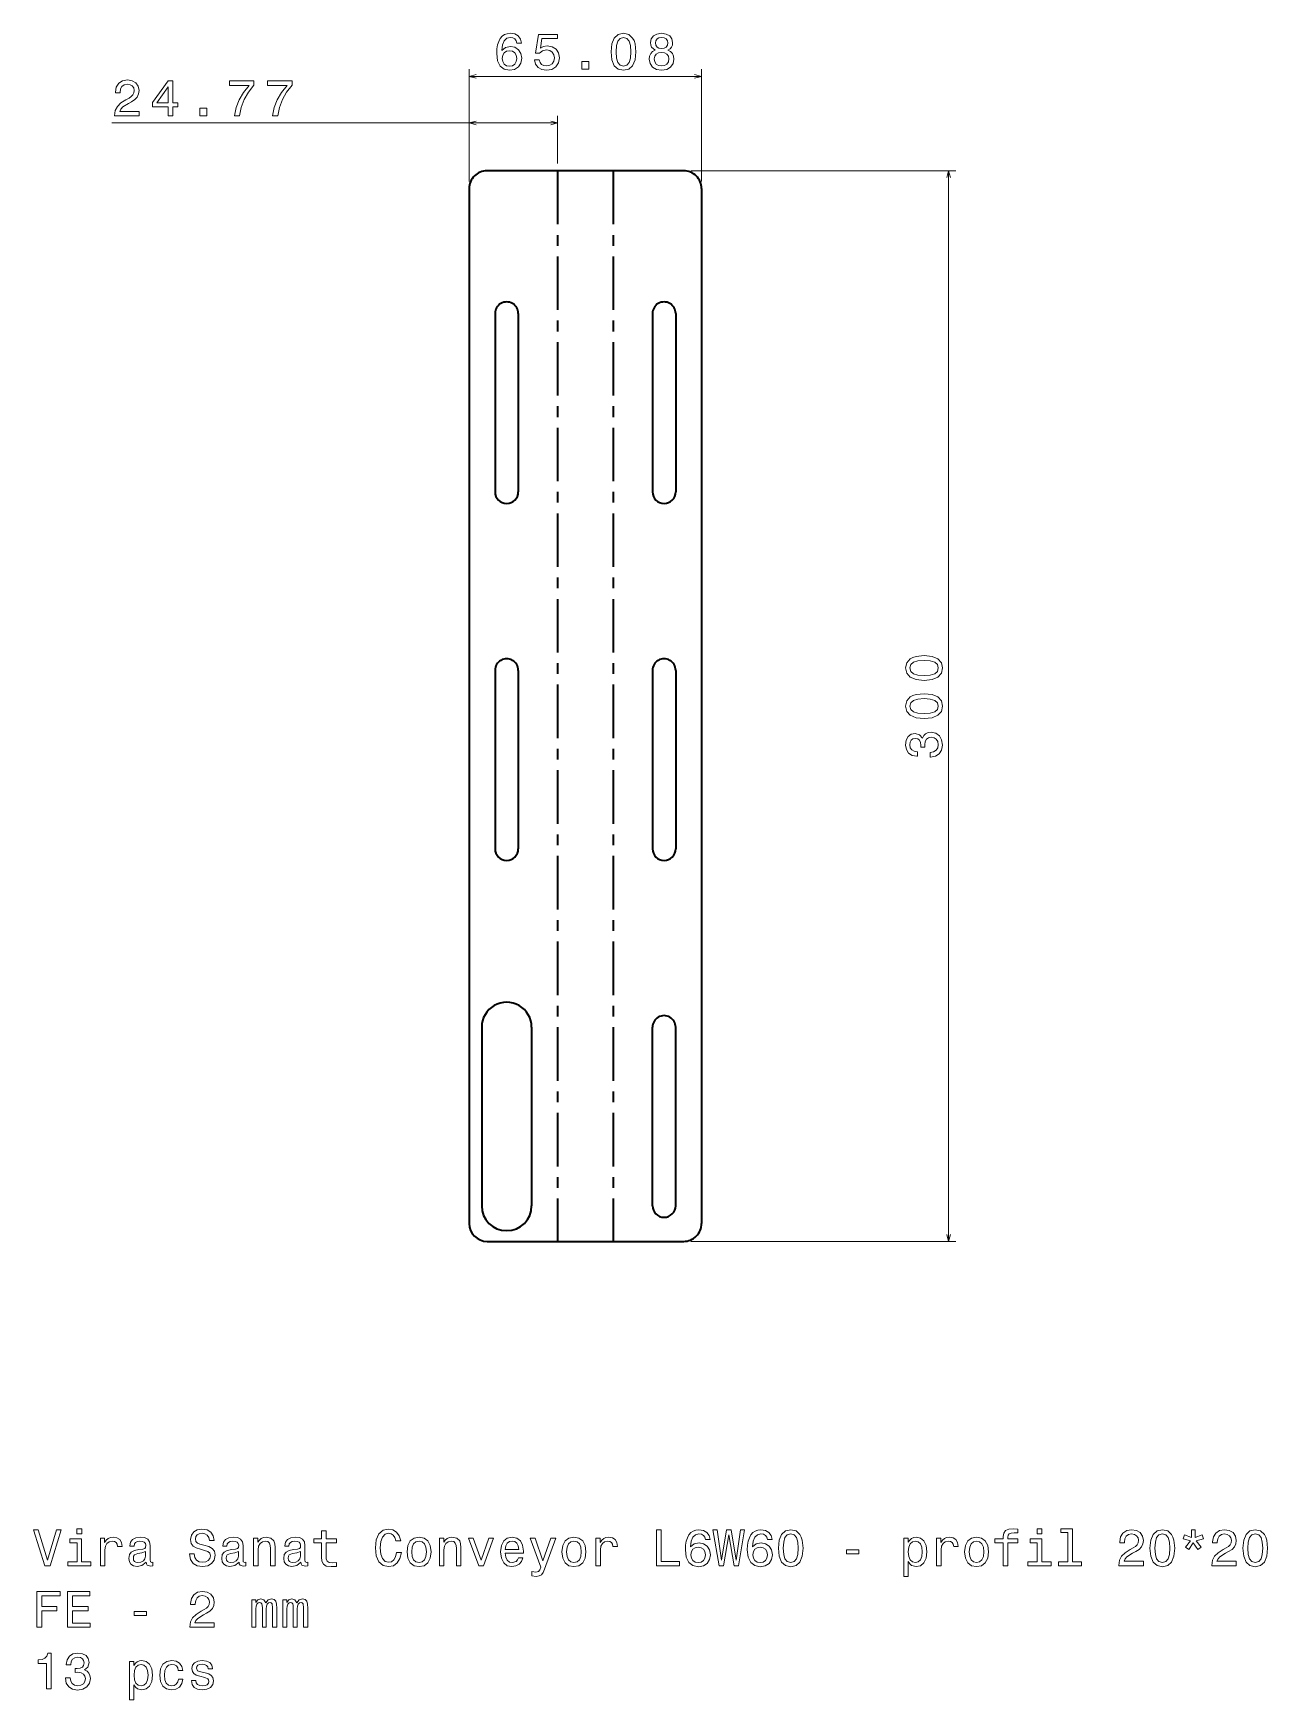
# Model space of a CAD drawing. Extents: x -30 to 316, y -101 to 366.
import ezdxf

# ---------------------------------------------------------------- set-up
doc = ezdxf.new("R2010")
doc.units = 0
doc.linetypes.add('AXES', pattern=[24, 15, -3, 3, -3])

msp = doc.modelspace()

# ---------------------------------------------------------------- linework, layer by layer
at = {"color": 7, "lineweight": 13}
for p, q in [((92.458557, 324), (92.458557, 355.442413)), ((157.541443, 324), (157.541443, 355.442413)), ((92.458557, 353.442413), (157.541443, 353.442413)), ((-7.666397, 340.391968), (117.229279, 340.391968)), ((154.541443, 327), (228.73877, 327)), ((226.73877, 27), (226.73877, 327)), ((154.541443, 27), (228.73877, 27))]:
    msp.add_line(p, q, dxfattribs=at)
at = {"color": 7, "lineweight": 13, "ltscale": 0.459799}
msp.add_line((92.458557, 324), (92.458557, 342.391968), dxfattribs=at)
at = {"color": 7, "lineweight": 13, "ltscale": 0.334799}
msp.add_line((117.229279, 329), (117.229279, 342.391968), dxfattribs=at)
at = {"color": 7, "lineweight": 35}
for p, q in [((152.541443, 327), (97.458557, 327)), ((92.458557, 322), (92.458557, 32)), ((157.541443, 322), (157.541443, 32)), ((99.708557, 287), (99.708557, 237)), ((106.208557, 287), (106.208557, 237)), ((143.791443, 287), (143.791443, 237)), ((150.291443, 287), (150.291443, 237)), ((99.708557, 187), (99.708557, 137)), ((106.208557, 187), (106.208557, 137)), ((143.791443, 187), (143.791443, 137)), ((150.291443, 187), (150.291443, 137)), ((95.958557, 87), (95.958557, 37)), ((109.958557, 87), (109.958557, 37)), ((143.791443, 37), (143.791443, 87)), ((150.291443, 37), (150.291443, 87)), ((97.458557, 27), (152.541443, 27))]:
    msp.add_line(p, q, dxfattribs=at)
at = {"color": 1, "linetype": 'AXES', "lineweight": 35}
for p, q in [((117.229279, 327), (117.229279, 27)), ((132.770721, 327), (132.770721, 27))]:
    msp.add_line(p, q, dxfattribs=at)
at = {"color": 7, "lineweight": 13}
for points in [[(107.109505, 362.747894), (106.835732, 363.915039), (106.201721, 364.779602), (105.221901, 365.327148), (103.953888, 365.514465), (103.103745, 365.413605), (102.368874, 365.139832), (101.720459, 364.693146), (101.172905, 364.059143), (100.740631, 363.266632), (100.42363, 362.301208), (100.221901, 361.162872), (100.164261, 359.880463), (100.394806, 357.834351), (101.100861, 356.350189), (102.239189, 355.456818), (103.795387, 355.154236), (105.193077, 355.413605), (106.259361, 356.09082), (106.951004, 357.157104), (107.195961, 358.511566), (106.951004, 359.880463), (106.288177, 360.932312), (105.265129, 361.595154), (103.997116, 361.825684), (102.628235, 361.537506), (101.605186, 360.716187), (101.82132, 362.301208), (102.282417, 363.439545), (102.988472, 364.11676), (103.968292, 364.347321), (104.688759, 364.232056), (105.236305, 363.929443), (105.596542, 363.42511), (105.783859, 362.747894)], [(110.752159, 358.050476), (111.06916, 356.868927), (111.775208, 355.946747), (112.812675, 355.370361), (114.138321, 355.154236), (115.593658, 355.413605), (116.731979, 356.119659), (117.452446, 357.243561), (117.726219, 358.684479), (117.481262, 360.024536), (116.789619, 361.076416), (115.708931, 361.753662), (114.311234, 361.998596), (113.230545, 361.825684), (112.394806, 361.350189), (112.798264, 364.044708), (117.178665, 364.044708), (117.178665, 365.226288), (111.832848, 365.226288), (111.040344, 359.923676), (112.193077, 359.923676), (113.028816, 360.600922), (114.095093, 360.845886), (115.017288, 360.687378), (115.723343, 360.226288), (116.170029, 359.520233), (116.328522, 358.612427), (116.170029, 357.704651), (115.708931, 356.998596), (115.002876, 356.55191), (114.095093, 356.393433), (113.331406, 356.494293), (112.740631, 356.825684), (112.30835, 357.344421), (112.092216, 358.050476)], [(132.201721, 360.327148), (132.417862, 358.06488), (133.095093, 356.45105), (134.175781, 355.471222), (135.674347, 355.154236), (137.158493, 355.471222), (138.239182, 356.45105), (138.902008, 358.06488), (139.132553, 360.327148), (138.902008, 362.574982), (138.628235, 363.468353), (138.239182, 364.203217), (137.158493, 365.183044), (135.674347, 365.514465), (134.175781, 365.183044), (133.095093, 364.188812), (132.417862, 362.574982)], [(133.585007, 360.327148), (133.700287, 362.070648), (134.060516, 363.324249), (134.708923, 364.059143), (135.674347, 364.318481), (136.625351, 364.059143), (137.273773, 363.324249), (137.634003, 362.070648), (137.749268, 360.327148), (137.634003, 358.569214), (137.273773, 357.315613), (136.625351, 356.58075), (135.674347, 356.335785), (134.708923, 356.58075), (134.060516, 357.315613), (133.700287, 358.569214)], [(144.561951, 360.831451), (143.827087, 360.428009), (143.322754, 359.866028), (143.005753, 359.160004), (142.904892, 358.309845), (143.135437, 357.027435), (143.798264, 356.033203), (144.878952, 355.39917), (146.348694, 355.154236), (147.804031, 355.39917), (148.88472, 356.033203), (149.547546, 357.027435), (149.792496, 358.309845), (149.677231, 359.160004), (149.374634, 359.866028), (148.855896, 360.428009), (148.135437, 360.831451), (148.711807, 361.177277), (149.115265, 361.652771), (149.360229, 362.229156), (149.446686, 362.935211), (149.216125, 363.958252), (148.610947, 364.779602), (147.631119, 365.312744), (146.348694, 365.514465), (145.051865, 365.312744), (144.072037, 364.779602), (143.452438, 363.958252), (143.236298, 362.935211), (143.30835, 362.229156), (143.553314, 361.652771)], [(144.605179, 362.819946), (144.720459, 363.453949), (145.066284, 363.943848), (145.613831, 364.24646), (146.348694, 364.361725), (147.069153, 364.24646), (147.616699, 363.943848), (147.962524, 363.453949), (148.092209, 362.819946), (147.962524, 362.171509), (147.616699, 361.667206), (147.069153, 361.335785), (146.348694, 361.234924), (145.613831, 361.350189), (145.066284, 361.667206), (144.720459, 362.171509)], [(105.798264, 358.497162), (105.639763, 357.589386), (105.236305, 356.897736), (104.587891, 356.436646), (103.780975, 356.292542), (102.930832, 356.436646), (102.282417, 356.883331), (101.864548, 357.574982), (101.734863, 358.482758), (101.87896, 359.376129), (102.282417, 360.053375), (102.945244, 360.485657), (103.838615, 360.644135), (104.616714, 360.485657), (105.236305, 360.06778), (105.639763, 359.390533)], [(144.288177, 358.338654), (144.417862, 359.102356), (144.835724, 359.678711), (145.484146, 360.053375), (146.348694, 360.183044), (147.198837, 360.053375), (147.84726, 359.678711), (148.265121, 359.102356), (148.40921, 358.338654), (148.265121, 357.517334), (147.84726, 356.897736), (147.198837, 356.494293), (146.348694, 356.364594), (145.484146, 356.494293), (144.835724, 356.897736), (144.417862, 357.517334)], [(124.00576, 355.442413), (125.994232, 355.442413), (125.994232, 357.589386), (124.00576, 357.589386)], [(-6.84507, 342.391968), (0.02813, 342.391968), (0.02813, 343.631165), (-5.404152, 343.631165), (-5.101555, 344.30838), (-4.582825, 344.870361), (-2.983398, 345.893402), (-2.133255, 346.325684), (-1.182251, 346.945282), (-0.505013, 347.665741), (-0.115967, 348.5159), (0.02813, 349.481293), (-0.216827, 350.691681), (-0.894066, 351.6427), (-1.931526, 352.247864), (-3.271584, 352.46402), (-4.654869, 352.219055), (-5.706741, 351.541809), (-6.38398, 350.461121), (-6.614525, 349.034607), (-6.614525, 348.832886), (-5.303284, 348.832886), (-5.303284, 348.948151), (-5.173599, 349.927979), (-4.784554, 350.648438), (-4.164955, 351.109558), (-3.343628, 351.268036), (-2.507896, 351.123962), (-1.888298, 350.763733), (-1.48484, 350.201752), (-1.340752, 349.495728), (-1.441612, 348.832886), (-1.715385, 348.270935), (-2.176483, 347.781006), (-2.810486, 347.348755), (-3.660637, 346.887634), (-5.072739, 345.994263), (-6.066971, 345.043274), (-6.657753, 343.890533), (-6.84507, 342.435181)], [(8.137642, 342.391968), (9.434471, 342.391968), (9.434471, 344.870361), (10.860985, 344.870361), (10.860985, 346.023102), (9.434471, 346.023102), (9.434471, 352.175842), (8.12323, 352.175842), (3.742828, 346.138367), (3.742828, 344.870361), (8.137642, 344.870361)], [(4.953201, 346.023102), (8.137642, 350.504364), (8.137642, 346.023102)], [(26.690964, 342.391968), (28.146294, 342.391968), (28.621796, 344.769501), (29.457531, 346.988525), (30.639088, 349.049042), (32.180874, 350.979858), (32.180874, 352.175842), (25.322083, 352.175842), (25.322083, 350.864594), (30.797588, 350.864594), (29.212574, 348.919342), (28.016609, 346.887634), (27.180878, 344.726257)], [(37.365311, 342.391968), (38.820644, 342.391968), (39.296146, 344.769501), (40.131882, 346.988525), (41.313438, 349.049042), (42.855225, 350.979858), (42.855225, 352.175842), (35.996433, 352.175842), (35.996433, 350.864594), (41.471939, 350.864594), (39.886925, 348.919342), (38.69096, 346.887634), (37.855225, 344.726257)], [(17.025253, 342.391968), (19.013725, 342.391968), (19.013725, 344.53894), (17.025253, 344.53894)], [(219.854034, 184.201706), (222.116287, 184.417847), (223.730118, 185.095078), (224.709946, 186.175781), (225.026947, 187.674332), (224.709946, 189.158478), (223.730118, 190.239182), (222.116287, 190.901993), (219.854034, 191.132553), (217.606201, 190.901993), (216.71283, 190.62822), (215.977966, 190.239182), (214.998138, 189.158478), (214.666718, 187.674332), (214.998138, 186.175781), (215.992371, 185.095078), (217.606201, 184.417847)], [(219.854034, 185.584991), (218.110535, 185.700272), (216.856934, 186.060501), (216.122055, 186.708923), (215.862686, 187.674332), (216.122055, 188.625336), (216.856934, 189.273758), (218.110535, 189.633987), (219.854034, 189.749268), (221.611969, 189.633987), (222.86557, 189.273758), (223.600449, 188.625336), (223.845398, 187.674332), (223.600449, 186.708923), (222.86557, 186.060501), (221.611969, 185.700272)], [(219.854034, 173.527359), (222.116287, 173.7435), (223.730118, 174.420731), (224.709946, 175.501434), (225.026947, 176.999985), (224.709946, 178.484131), (223.730118, 179.564835), (222.116287, 180.227646), (219.854034, 180.458206), (217.606201, 180.227646), (216.71283, 179.953873), (215.977966, 179.564835), (214.998138, 178.484131), (214.666718, 176.999985), (214.998138, 175.501434), (215.992371, 174.420731), (217.606201, 173.7435)], [(219.854034, 174.910645), (218.110535, 175.025925), (216.856934, 175.386154), (216.122055, 176.034576), (215.862686, 176.999985), (216.122055, 177.950989), (216.856934, 178.599411), (218.110535, 178.959641), (219.854034, 179.074921), (221.611969, 178.959641), (222.86557, 178.599411), (223.600449, 177.950989), (223.845398, 176.999985), (223.600449, 176.034576), (222.86557, 175.386154), (221.611969, 175.025925)], [(221.597565, 162.694519), (221.698425, 162.694519), (223.081711, 162.925064), (224.119171, 163.602295), (224.781998, 164.668579), (225.026947, 166.080688), (224.781998, 167.579239), (224.147995, 168.703156), (223.139343, 169.42363), (221.842514, 169.682983), (220.992371, 169.567719), (220.30072, 169.250717), (219.767578, 168.731979), (219.37854, 168.040344), (218.600433, 168.976944), (217.361252, 169.30835), (216.237335, 169.092209), (215.387177, 168.47261), (214.854034, 167.463974), (214.666718, 166.080688), (214.897278, 164.783859), (215.531281, 163.789612), (216.539917, 163.141205), (217.879974, 162.925064), (217.980835, 162.925064), (217.980835, 164.207489), (217.058655, 164.322754), (216.395828, 164.697403), (215.992371, 165.302582), (215.848282, 166.152725), (215.963562, 166.902008), (216.266144, 167.449554), (216.756058, 167.780975), (217.418884, 167.91066), (218.124939, 167.780975), (218.600433, 167.43515), (218.888626, 166.829956), (218.975082, 166.008636), (218.960663, 165.446671), (220.098999, 165.446671), (220.07019, 166.152725), (220.19986, 167.060516), (220.545685, 167.737747), (221.107651, 168.141205), (221.842514, 168.285294), (222.678253, 168.126785), (223.297852, 167.708923), (223.68689, 167.046097), (223.816574, 166.167145), (223.672485, 165.259354), (223.240204, 164.596527), (222.548569, 164.178665), (221.597565, 164.020172)], [(-23.155621, -53.861671), (-25.662825, -62.377522), (-28.242075, -53.861671), (-29.61095, -53.861671), (-26.383286, -63.87608), (-24.942364, -63.87608), (-21.786743, -53.861671)], [(-16.051872, -53.530258), (-17.39193, -53.530258), (-17.39193, -54.97118), (-16.051872, -54.97118)], [(-10.821325, -63.87608), (-9.553314, -63.87608), (-9.553314, -59.45245), (-9.423632, -58.386166), (-9.034582, -57.622478), (-8.400576, -57.161381), (-7.550432, -57.00288), (-6.916426, -57.103745), (-6.440922, -57.39193), (-6.152739, -57.881844), (-6.051872, -58.544666), (-4.769453, -58.544666), (-4.942364, -57.377522), (-5.417868, -56.541786), (-6.210375, -56.037464), (-7.291065, -55.864552), (-8.025936, -55.979828), (-8.659943, -56.268009), (-9.221901, -56.757923), (-9.668589, -57.42075), (-9.668589, -56.138329), (-10.821325, -56.138329)], [(1.974064, -62.867435), (1.974064, -62.91066), (2.046112, -63.400574), (2.262249, -63.746395), (3.170029, -64.020172), (3.876083, -63.9049), (3.876083, -62.925072), (3.573486, -62.9683), (3.170029, -62.780979), (3.097984, -62.204609), (3.097984, -58.198845), (2.925072, -57.175793), (2.42075, -56.45533), (1.541788, -56.023052), (0.302595, -55.864552), (-0.90778, -56.037464), (-1.801151, -56.527378), (-2.363111, -57.291065), (-2.55043, -58.299709), (-2.55043, -58.386166), (-1.412102, -58.386166), (-1.311237, -57.780979), (-0.994236, -57.348701), (-0.475504, -57.089336), (0.259367, -56.988472), (0.96542, -57.060516), (1.469742, -57.276657), (1.772335, -57.651295), (1.873199, -58.170029), (1.815563, -58.775215), (1.585016, -59.077808), (1.008646, -59.221901), (-0.072044, -59.337173), (-1.311237, -59.596542), (-2.190201, -60.057636), (-2.708933, -60.778095), (-2.867434, -61.844379), (-2.723341, -62.795387), (-2.276655, -63.501438), (-1.556194, -63.948124), (-0.561958, -64.106628), (0.778099, -63.804035)], [(15.432278, -60.576366), (14.121037, -60.576366), (14.409222, -62.103745), (15.129684, -63.227665), (16.239193, -63.9049), (17.737751, -64.149857), (19.221901, -63.919308), (20.331413, -63.285301), (21.037464, -62.291065), (21.296829, -60.979828), (21.080692, -59.798271), (20.475502, -59.03458), (19.495678, -58.530258), (18.184437, -58.155617), (17.060516, -57.881844), (16.325649, -57.564842), (15.90778, -57.103745), (15.778099, -56.383286), (15.90778, -55.734871), (16.282421, -55.244957), (16.858788, -54.913544), (17.651295, -54.798271), (18.458214, -54.94236), (19.09222, -55.331413), (19.510086, -55.979828), (19.711815, -56.858788), (21.023056, -56.858788), (21.023056, -56.829971), (20.792507, -55.475502), (20.115273, -54.466858), (19.048992, -53.832851), (17.60807, -53.616714), (16.311237, -53.832851), (15.302593, -54.438042), (14.654179, -55.374638), (14.42363, -56.585014), (14.61095, -57.665707), (15.158501, -58.400574), (16.023056, -58.890488), (17.204609, -59.265129), (18.371758, -59.596542), (19.250721, -59.913544), (19.783863, -60.374638), (19.97118, -61.123917), (19.798271, -61.887608), (19.351585, -62.463974), (18.674351, -62.824207), (17.795387, -62.93948), (16.815563, -62.780979), (16.06628, -62.319885), (15.590778, -61.570602)], [(27.997116, -62.867435), (27.997116, -62.91066), (28.069164, -63.400574), (28.285301, -63.746395), (29.193081, -64.020172), (29.899136, -63.9049), (29.899136, -62.925072), (29.596539, -62.9683), (29.193081, -62.780979), (29.121037, -62.204609), (29.121037, -58.198845), (28.948124, -57.175793), (28.443802, -56.45533), (27.564838, -56.023052), (26.325645, -55.864552), (25.115273, -56.037464), (24.221901, -56.527378), (23.659943, -57.291065), (23.472622, -58.299709), (23.472622, -58.386166), (24.61095, -58.386166), (24.711815, -57.780979), (25.028816, -57.348701), (25.54755, -57.089336), (26.282421, -56.988472), (26.988472, -57.060516), (27.492794, -57.276657), (27.795387, -57.651295), (27.896252, -58.170029), (27.838615, -58.775215), (27.608067, -59.077808), (27.0317, -59.221901), (25.951008, -59.337173), (24.711815, -59.596542), (23.832851, -60.057636), (23.314121, -60.778095), (23.155617, -61.844379), (23.299709, -62.795387), (23.746395, -63.501438), (24.466858, -63.948124), (25.461094, -64.106628), (26.801151, -63.804035)], [(32.074924, -63.87608), (33.342937, -63.87608), (33.342937, -59.409222), (33.472622, -58.386166), (33.890488, -57.636887), (34.538902, -57.175793), (35.403458, -57.00288), (36.0951, -57.146973), (36.527374, -57.536022), (36.743515, -58.184437), (36.815559, -59.048988), (36.815559, -63.87608), (38.083572, -63.87608), (38.083572, -58.789623), (38.025932, -57.766571), (37.766571, -56.916428), (36.916428, -56.138329), (35.590775, -55.864552), (34.855904, -55.965416), (34.236313, -56.239193), (33.703167, -56.700287), (33.285301, -57.319885), (33.285301, -56.138329), (32.074924, -56.138329)], [(45.345825, -62.867435), (45.345825, -62.91066), (45.41787, -63.400574), (45.63401, -63.746395), (46.541786, -64.020172), (47.247841, -63.9049), (47.247841, -62.925072), (46.945244, -62.9683), (46.541786, -62.780979), (46.469742, -62.204609), (46.469742, -58.198845), (46.296829, -57.175793), (45.792511, -56.45533), (44.913544, -56.023052), (43.674355, -55.864552), (42.463974, -56.037464), (41.570602, -56.527378), (41.008644, -57.291065), (40.821327, -58.299709), (40.821327, -58.386166), (41.959656, -58.386166), (42.060516, -57.780979), (42.377525, -57.348701), (42.896255, -57.089336), (43.631126, -56.988472), (44.337173, -57.060516), (44.841499, -57.276657), (45.144096, -57.651295), (45.244957, -58.170029), (45.187317, -58.775215), (44.956772, -59.077808), (44.380402, -59.221901), (43.299713, -59.337173), (42.060516, -59.596542), (41.181557, -60.057636), (40.662827, -60.778095), (40.504326, -61.844379), (40.648415, -62.795387), (41.0951, -63.501438), (41.815559, -63.948124), (42.809799, -64.106628), (44.149857, -63.804035)], [(51.123924, -57.478386), (51.123924, -61.354465), (51.210381, -62.608067), (51.613838, -63.472622), (52.420753, -63.976944), (53.789627, -64.149857), (55.288185, -64.077812), (55.288185, -62.982708), (54.193085, -63.069164), (53.198853, -62.953888), (52.66571, -62.593658), (52.435165, -61.988472), (52.391937, -61.138329), (52.391937, -57.478386), (55.288185, -57.478386), (55.288185, -56.397694), (52.391937, -56.397694), (52.391937, -54.135445), (51.123924, -54.135445), (51.123924, -56.397694), (48.933723, -56.397694), (48.933723, -57.478386)], [(72.089348, -60.158501), (71.801163, -61.368874), (71.325661, -62.233429), (70.662834, -62.766571), (69.884735, -62.93948), (68.948135, -62.680115), (68.213264, -61.902016), (67.723351, -60.634003), (67.56485, -58.87608), (67.723351, -57.132565), (68.19886, -55.850143), (68.933731, -55.072044), (69.884735, -54.798271), (70.576378, -54.94236), (71.16716, -55.345821), (71.62825, -55.994236), (71.945251, -56.887608), (73.314133, -56.887608), (72.881851, -55.51873), (72.132576, -54.481266), (71.10952, -53.832851), (69.884735, -53.602303), (68.357361, -53.962536), (67.190208, -54.97118), (66.440933, -56.628242), (66.181564, -58.87608), (66.440933, -61.123917), (67.190208, -62.780979), (68.357361, -63.804035), (69.884735, -64.149857), (71.224792, -63.87608), (72.305489, -63.112392), (73.069176, -61.858788), (73.472633, -60.158501)], [(75.07206, -60.014408), (75.302605, -61.772331), (75.965431, -63.069164), (77.017303, -63.87608), (78.429405, -64.149857), (79.827103, -63.87608), (80.878975, -63.083572), (81.541801, -61.786743), (81.786758, -60.014408), (81.541801, -58.256485), (80.878975, -56.945244), (79.827103, -56.152737), (78.429405, -55.864552), (77.017303, -56.152737), (75.965431, -56.959652), (75.302605, -58.256485)], [(84.121056, -63.87608), (85.389061, -63.87608), (85.389061, -59.409222), (85.518745, -58.386166), (85.936615, -57.636887), (86.58503, -57.175793), (87.449585, -57.00288), (88.141228, -57.146973), (88.573502, -57.536022), (88.789642, -58.184437), (88.861687, -59.048988), (88.861687, -63.87608), (90.1297, -63.87608), (90.1297, -58.789623), (90.07206, -57.766571), (89.812698, -56.916428), (88.962555, -56.138329), (87.636902, -55.864552), (86.902031, -55.965416), (86.28244, -56.239193), (85.749298, -56.700287), (85.331429, -57.319885), (85.331429, -56.138329), (84.121056, -56.138329)], [(102.579269, -60.374638), (107.651321, -60.374638), (107.665726, -59.783859), (107.435181, -58.126801), (106.801178, -56.887608), (105.792526, -56.138329), (104.452469, -55.864552), (103.141235, -56.152737), (102.132584, -56.959652), (101.484177, -58.270893), (101.253616, -60), (101.469757, -61.772331), (102.118179, -63.069164), (103.112411, -63.87608), (104.409241, -64.149857), (105.533157, -63.962536), (106.455353, -63.472622), (107.132584, -62.694523), (107.521637, -61.657059), (106.268036, -61.657059), (106.008667, -62.233429), (105.634033, -62.665707), (104.567749, -63.011528), (103.746414, -62.853024), (103.126816, -62.348701), (102.723358, -61.527378), (102.579269, -60.417866)], [(118.443817, -60.014408), (118.674362, -61.772331), (119.337189, -63.069164), (120.389069, -63.87608), (121.801163, -64.149857), (123.198853, -63.87608), (124.250732, -63.083572), (124.913559, -61.786743), (125.158508, -60.014408), (124.913559, -58.256485), (124.250732, -56.945244), (123.198853, -56.152737), (121.801163, -55.864552), (120.389069, -56.152737), (119.337189, -56.959652), (118.674362, -58.256485)], [(127.968307, -63.87608), (129.236313, -63.87608), (129.236313, -59.45245), (129.365997, -58.386166), (129.755051, -57.622478), (130.389053, -57.161381), (131.239197, -57.00288), (131.873199, -57.103745), (132.348709, -57.39193), (132.636902, -57.881844), (132.737762, -58.544666), (134.020187, -58.544666), (133.847275, -57.377522), (133.371765, -56.541786), (132.579254, -56.037464), (131.498566, -55.864552), (130.763702, -55.979828), (130.129684, -56.268009), (129.567734, -56.757923), (129.121048, -57.42075), (129.121048, -56.138329), (127.968307, -56.138329)], [(144.899139, -63.87608), (151.325653, -63.87608), (151.325653, -62.665707), (146.224777, -62.665707), (146.224777, -53.87608), (144.899139, -53.87608)], [(159.956772, -56.570602), (159.682983, -55.403458), (159.048981, -54.538902), (158.069153, -53.991352), (156.801147, -53.804031), (155.951004, -53.9049), (155.216125, -54.178673), (154.567719, -54.625359), (154.020172, -55.259365), (153.587891, -56.051872), (153.270889, -57.017288), (153.069153, -58.155617), (153.01152, -59.438038), (153.242065, -61.48415), (153.94812, -62.9683), (155.086456, -63.861671), (156.642639, -64.164261), (158.040344, -63.9049), (159.106628, -63.227665), (159.798264, -62.161381), (160.043228, -60.806915), (159.798264, -59.438038), (159.135437, -58.386166), (158.112381, -57.723343), (156.844376, -57.492794), (155.475494, -57.780979), (154.452438, -58.602303), (154.668579, -57.017288), (155.129669, -55.87896), (155.835724, -55.201729), (156.815552, -54.97118), (157.536011, -55.086456), (158.083572, -55.389046), (158.443802, -55.893372), (158.631119, -56.570602)], [(162.449554, -63.87608), (163.717575, -63.87608), (165.158493, -55.201729), (166.642639, -63.87608), (167.853012, -63.87608), (169.610947, -53.861671), (168.458206, -53.861671), (167.219009, -62.377522), (165.792496, -53.861671), (164.538895, -53.861671), (163.141205, -62.377522), (161.902008, -53.861671), (160.720444, -53.861671)], [(177.305466, -56.570602), (177.031677, -55.403458), (176.397675, -54.538902), (175.417847, -53.991352), (174.149841, -53.804031), (173.299698, -53.9049), (172.564819, -54.178673), (171.916412, -54.625359), (171.368866, -55.259365), (170.936584, -56.051872), (170.619583, -57.017288), (170.417847, -58.155617), (170.360214, -59.438038), (170.590759, -61.48415), (171.296814, -62.9683), (172.43515, -63.861671), (173.991333, -64.164261), (175.389038, -63.9049), (176.455322, -63.227665), (177.146957, -62.161381), (177.391922, -60.806915), (177.146957, -59.438038), (176.484131, -58.386166), (175.461075, -57.723343), (174.193069, -57.492794), (172.824188, -57.780979), (171.801132, -58.602303), (172.017273, -57.017288), (172.478363, -55.87896), (173.184418, -55.201729), (174.164246, -54.97118), (174.884705, -55.086456), (175.432266, -55.389046), (175.792496, -55.893372), (175.979813, -56.570602)], [(179.048965, -58.991352), (179.265106, -61.253601), (179.942337, -62.867435), (181.023041, -63.84726), (182.521591, -64.164261), (184.005737, -63.84726), (185.086441, -62.867435), (185.749252, -61.253601), (185.979813, -58.991352), (185.749252, -56.743515), (185.475479, -55.850143), (185.086441, -55.115273), (184.005737, -54.135445), (182.521591, -53.804031), (181.023041, -54.135445), (179.942337, -55.129681), (179.265106, -56.743515)], [(180.432251, -58.991352), (180.547531, -57.247837), (180.907761, -55.994236), (181.556183, -55.259365), (182.521591, -55), (183.472595, -55.259365), (184.121017, -55.994236), (184.481247, -57.247837), (184.596527, -58.991352), (184.481247, -60.749279), (184.121017, -62.00288), (183.472595, -62.737751), (182.521591, -62.982708), (181.556183, -62.737751), (180.907761, -62.00288), (180.547531, -60.749279)], [(215.432236, -57.334293), (215.432236, -56.138329), (214.16423, -56.138329), (214.16423, -66.873199), (215.432236, -66.873199), (215.432236, -62.694523), (215.878922, -63.371758), (216.38324, -63.818443), (217.65126, -64.149857), (218.861633, -63.87608), (219.812637, -63.054752), (220.432236, -61.757923), (220.662781, -60), (220.432236, -58.256485), (219.812637, -56.959652), (218.861633, -56.152737), (217.65126, -55.864552), (216.95961, -55.951008), (216.368835, -56.224785), (215.864517, -56.685879)], [(223.386124, -63.87608), (224.654129, -63.87608), (224.654129, -59.45245), (224.783813, -58.386166), (225.172867, -57.622478), (225.80687, -57.161381), (226.657013, -57.00288), (227.291016, -57.103745), (227.766541, -57.39193), (228.054718, -57.881844), (228.155579, -58.544666), (229.437988, -58.544666), (229.265076, -57.377522), (228.789581, -56.541786), (227.99707, -56.037464), (226.916382, -55.864552), (226.181519, -55.979828), (225.547501, -56.268009), (224.98555, -56.757923), (224.538864, -57.42075), (224.538864, -56.138329), (223.386124, -56.138329)], [(231.210327, -60.014408), (231.440887, -61.772331), (232.103699, -63.069164), (233.155579, -63.87608), (234.567688, -64.149857), (235.965363, -63.87608), (237.017242, -63.083572), (237.680054, -61.786743), (237.925018, -60.014408), (237.680054, -58.256485), (237.017242, -56.945244), (235.965363, -56.152737), (234.567688, -55.864552), (233.155579, -56.152737), (232.103699, -56.959652), (231.440887, -58.256485)], [(242.017242, -57.478386), (242.017242, -63.87608), (243.285248, -63.87608), (243.285248, -57.478386), (246.167084, -57.478386), (246.167084, -56.397694), (243.285248, -56.397694), (243.285248, -55.922188), (243.386108, -55.345821), (243.717529, -54.956772), (244.27948, -54.726223), (245.086395, -54.639771), (246.167084, -54.697403), (246.167084, -53.602303), (244.798218, -53.530258), (243.559021, -53.659943), (242.694458, -54.048988), (242.175751, -54.726223), (242.017242, -55.691643), (242.017242, -56.397694), (239.697357, -56.397694), (239.697357, -57.478386)], [(252.852966, -53.530258), (251.512909, -53.530258), (251.512909, -54.97118), (252.852966, -54.97118)], [(260.129608, -54.596542), (260.129608, -62.809795), (257.521545, -62.809795), (257.521545, -63.87608), (263.991302, -63.87608), (263.991302, -62.809795), (261.397644, -62.809795), (261.397644, -53.530258), (258.141144, -53.530258), (258.141144, -54.596542)], [(274.423553, -63.87608), (281.296753, -63.87608), (281.296753, -62.636887), (275.864471, -62.636887), (276.167084, -61.959652), (276.685822, -61.397694), (278.285217, -60.374638), (279.135376, -59.942364), (280.086395, -59.322765), (280.763611, -58.602303), (281.152679, -57.752159), (281.296753, -56.786743), (281.051788, -55.57637), (280.374573, -54.625359), (279.337097, -54.020172), (277.99704, -53.804031), (276.61377, -54.048988), (275.56189, -54.726223), (274.884644, -55.806915), (274.654114, -57.233429), (274.654114, -57.435158), (275.965332, -57.435158), (275.965332, -57.319885), (276.095032, -56.340057), (276.48407, -55.619595), (277.103668, -55.158501), (277.924988, -55), (278.760742, -55.144093), (279.380341, -55.504322), (279.783783, -56.06628), (279.927887, -56.772331), (279.827026, -57.435158), (279.553253, -57.997116), (279.092133, -58.48703), (278.45813, -58.919308), (277.608002, -59.380402), (276.195892, -60.273773), (275.20166, -61.224781), (274.61087, -62.377522), (274.423553, -63.832851)], [(283.141144, -58.991352), (283.357269, -61.253601), (284.034515, -62.867435), (285.115204, -63.84726), (286.61377, -64.164261), (288.0979, -63.84726), (289.178589, -62.867435), (289.841431, -61.253601), (290.07196, -58.991352), (289.841431, -56.743515), (289.567657, -55.850143), (289.178589, -55.115273), (288.0979, -54.135445), (286.61377, -53.804031), (285.115204, -54.135445), (284.034515, -55.129681), (283.357269, -56.743515)], [(284.524414, -58.991352), (284.639679, -57.247837), (284.999939, -55.994236), (285.648346, -55.259365), (286.61377, -55), (287.564758, -55.259365), (288.213165, -55.994236), (288.573425, -57.247837), (288.68869, -58.991352), (288.573425, -60.749279), (288.213165, -62.00288), (287.564758, -62.737751), (286.61377, -62.982708), (285.648346, -62.737751), (284.999939, -62.00288), (284.639679, -60.749279)], [(294.51001, -56.902016), (293.069092, -58.659943), (294.04892, -59.322765), (295.273682, -57.478386), (296.527283, -59.351585), (297.492706, -58.659943), (296.037384, -56.902016), (298.126709, -56.383286), (297.737671, -55.273773), (295.778015, -55.994236), (295.778015, -53.87608), (294.783783, -53.87608), (294.783783, -55.994236), (292.809723, -55.273773), (292.435089, -56.383286)], [(300.446594, -63.87608), (307.319794, -63.87608), (307.319794, -62.636887), (301.887512, -62.636887), (302.190125, -61.959652), (302.708862, -61.397694), (304.308258, -60.374638), (305.158417, -59.942364), (306.109436, -59.322765), (306.786652, -58.602303), (307.17572, -57.752159), (307.319794, -56.786743), (307.074829, -55.57637), (306.397614, -54.625359), (305.360138, -54.020172), (304.020081, -53.804031), (302.63681, -54.048988), (301.58493, -54.726223), (300.907684, -55.806915), (300.677155, -57.233429), (300.677155, -57.435158), (301.988373, -57.435158), (301.988373, -57.319885), (302.118073, -56.340057), (302.507111, -55.619595), (303.126709, -55.158501), (303.948029, -55), (304.783783, -55.144093), (305.403381, -55.504322), (305.806824, -56.06628), (305.950928, -56.772331), (305.850067, -57.435158), (305.576294, -57.997116), (305.115173, -58.48703), (304.481171, -58.919308), (303.631042, -59.380402), (302.218933, -60.273773), (301.224701, -61.224781), (300.633911, -62.377522), (300.446594, -63.832851)], [(309.164185, -58.991352), (309.38031, -61.253601), (310.057556, -62.867435), (311.138245, -63.84726), (312.63681, -64.164261), (314.120941, -63.84726), (315.20163, -62.867435), (315.864471, -61.253601), (316.095001, -58.991352), (315.864471, -56.743515), (315.590698, -55.850143), (315.20163, -55.115273), (314.120941, -54.135445), (312.63681, -53.804031), (311.138245, -54.135445), (310.057556, -55.129681), (309.38031, -56.743515)], [(310.547455, -58.991352), (310.66272, -57.247837), (311.02298, -55.994236), (311.671387, -55.259365), (312.63681, -55), (313.587799, -55.259365), (314.236206, -55.994236), (314.596466, -57.247837), (314.711731, -58.991352), (314.596466, -60.749279), (314.236206, -62.00288), (313.587799, -62.737751), (312.63681, -62.982708), (311.671387, -62.737751), (311.02298, -62.00288), (310.66272, -60.749279)], [(-16.0951, -62.809795), (-16.0951, -56.397694), (-19.351585, -56.397694), (-19.351585, -57.478386), (-17.363113, -57.478386), (-17.363113, -62.809795), (-19.956772, -62.809795), (-19.956772, -63.87608), (-13.472622, -63.87608), (-13.472622, -62.809795)], [(1.829973, -61.167145), (1.657063, -61.916424), (1.195967, -62.492794), (0.504324, -62.867435), (-0.345819, -62.997116), (-0.89337, -62.925072), (-1.282419, -62.694523), (-1.527376, -62.291065), (-1.599422, -61.729107), (-1.541786, -61.224781), (-1.311237, -60.864552), (-0.389048, -60.461094), (0.778099, -60.288185), (1.829973, -59.942364)], [(27.853024, -61.167145), (27.680115, -61.916424), (27.219017, -62.492794), (26.527378, -62.867435), (25.677231, -62.997116), (25.129681, -62.925072), (24.740631, -62.694523), (24.495674, -62.291065), (24.42363, -61.729107), (24.481266, -61.224781), (24.711815, -60.864552), (25.634003, -60.461094), (26.801151, -60.288185), (27.853024, -59.942364)], [(45.201729, -61.167145), (45.028816, -61.916424), (44.567726, -62.492794), (43.876083, -62.867435), (43.02594, -62.997116), (42.478386, -62.925072), (42.08934, -62.694523), (41.844383, -62.291065), (41.772339, -61.729107), (41.829971, -61.224781), (42.060516, -60.864552), (42.982712, -60.461094), (44.149857, -60.288185), (45.201729, -59.942364)], [(76.368889, -60), (76.498573, -58.703171), (76.902031, -57.766571), (77.550446, -57.190201), (78.429405, -56.988472), (79.293961, -57.190201), (79.942375, -57.752159), (80.345833, -58.703171), (80.489929, -60), (80.345833, -61.311237), (79.942375, -62.262245), (79.293961, -62.838615), (78.429405, -63.025936), (77.550446, -62.838615), (76.902031, -62.262245), (76.498573, -61.311237)], [(95.115295, -63.87608), (96.455353, -63.87608), (99.279556, -56.138329), (97.968315, -56.138329), (95.792526, -62.377522), (93.573509, -56.138329), (92.247856, -56.138329)], [(102.579269, -59.308357), (102.737778, -58.314121), (103.126816, -57.57925), (103.717606, -57.132565), (104.495697, -56.974064), (105.259384, -57.132565), (105.850159, -57.57925), (106.210403, -58.314121), (106.340073, -59.308357)], [(115.34584, -56.138329), (113.126816, -62.507202), (110.951019, -56.138329), (109.567734, -56.138329), (112.507217, -64.308357), (112.247849, -65.028816), (111.844391, -65.51873), (111.16716, -65.677231), (110.000015, -65.533142), (110.000015, -66.757927), (111.224808, -66.873199), (112.10376, -66.757927), (112.723358, -66.39769), (113.170044, -65.778099), (113.559097, -64.870316), (116.700302, -56.138329)], [(119.740646, -60), (119.870331, -58.703171), (120.273788, -57.766571), (120.922195, -57.190201), (121.801163, -56.988472), (122.665726, -57.190201), (123.314133, -57.752159), (123.71759, -58.703171), (123.861679, -60), (123.71759, -61.311237), (123.314133, -62.262245), (122.665726, -62.838615), (121.801163, -63.025936), (120.922195, -62.838615), (120.273788, -62.262245), (119.870331, -61.311237)], [(158.645523, -60.821323), (158.48703, -61.729107), (158.083572, -62.42075), (157.43515, -62.881844), (156.628235, -63.025936), (155.778091, -62.881844), (155.129669, -62.435158), (154.711807, -61.743515), (154.582123, -60.835735), (154.726212, -59.942364), (155.129669, -59.265129), (155.792496, -58.832851), (156.685867, -58.674351), (157.463974, -58.832851), (158.083572, -59.250721), (158.48703, -59.927952)], [(175.994217, -60.821323), (175.835724, -61.729107), (175.432266, -62.42075), (174.783844, -62.881844), (173.976929, -63.025936), (173.126785, -62.881844), (172.478363, -62.435158), (172.060501, -61.743515), (171.930817, -60.835735), (172.074905, -59.942364), (172.478363, -59.265129), (173.14119, -58.832851), (174.034561, -58.674351), (174.812668, -58.832851), (175.432266, -59.250721), (175.835724, -59.927952)], [(198.12677, -60.576366), (201.6138, -60.576366), (201.6138, -59.438038), (198.12677, -59.438038)], [(217.43512, -63.011528), (216.584976, -62.824207), (215.965378, -62.247837), (215.576324, -61.311237), (215.44664, -60), (215.576324, -58.703171), (215.965378, -57.766571), (216.584976, -57.204609), (217.43512, -57.00288), (218.213211, -57.204609), (218.832809, -57.780979), (219.221863, -58.717579), (219.365952, -60), (219.221863, -61.296829), (218.832809, -62.247837), (218.213211, -62.824207)], [(232.507141, -60), (232.636841, -58.703171), (233.040283, -57.766571), (233.688721, -57.190201), (234.567688, -56.988472), (235.43222, -57.190201), (236.080658, -57.752159), (236.4841, -58.703171), (236.628204, -60), (236.4841, -61.311237), (236.080658, -62.262245), (235.43222, -62.838615), (234.567688, -63.025936), (233.688721, -62.838615), (233.040283, -62.262245), (232.636841, -61.311237)], [(252.809753, -62.809795), (252.809753, -56.397694), (249.553253, -56.397694), (249.553253, -57.478386), (251.541718, -57.478386), (251.541718, -62.809795), (248.948059, -62.809795), (248.948059, -63.87608), (255.43222, -63.87608), (255.43222, -62.809795)], [(-28.616714, -81.15274), (-27.276657, -81.15274), (-27.276657, -76.556198), (-23.069164, -76.556198), (-23.069164, -75.360229), (-27.276657, -75.360229), (-27.276657, -72.363113), (-22.103746, -72.363113), (-22.103746, -71.15274), (-28.616714, -71.15274)], [(-20.014408, -81.15274), (-13.674351, -81.15274), (-13.674351, -79.942368), (-18.688761, -79.942368), (-18.688761, -76.556198), (-14.221902, -76.556198), (-14.221902, -75.360229), (-18.688761, -75.360229), (-18.688761, -72.363113), (-13.789625, -72.363113), (-13.789625, -71.15274), (-20.014408, -71.15274)], [(14.193085, -81.15274), (21.06628, -81.15274), (21.06628, -79.913544), (15.634007, -79.913544), (15.9366, -79.236313), (16.45533, -78.674355), (18.054756, -77.651299), (18.9049, -77.219025), (19.855907, -76.599426), (20.533142, -75.878967), (20.922188, -75.028824), (21.06628, -74.0634), (20.821323, -72.853027), (20.144093, -71.902023), (19.106628, -71.296829), (17.766571, -71.080696), (16.383286, -71.325653), (15.331413, -72.002884), (14.654179, -73.083572), (14.42363, -74.510086), (14.42363, -74.711815), (15.734871, -74.711815), (15.734871, -74.596542), (15.864552, -73.616714), (16.253601, -72.896255), (16.873199, -72.435165), (17.694523, -72.276657), (18.530258, -72.420753), (19.149857, -72.780983), (19.553314, -73.342941), (19.697407, -74.048996), (19.596542, -74.711815), (19.322765, -75.273781), (18.861671, -75.763695), (18.227665, -76.195969), (17.377522, -76.657066), (15.965416, -77.550438), (14.97118, -78.501442), (14.380402, -79.654182), (14.193085, -81.109512)], [(31.570602, -81.15274), (32.737751, -81.15274), (32.737751, -75.979828), (32.809795, -75.201729), (33.025936, -74.639771), (33.357346, -74.308357), (33.789623, -74.17868), (34.135445, -74.293953), (34.36599, -74.582138), (34.481262, -75.072052), (34.52449, -75.720467), (34.52449, -81.15274), (35.619591, -81.15274), (35.619591, -75.979828), (35.691643, -75.216141), (35.907776, -74.654182), (36.253601, -74.308357), (36.685875, -74.17868), (37.0317, -74.293953), (37.262245, -74.582138), (37.406342, -75.720467), (37.406342, -81.15274), (38.573486, -81.15274), (38.573486, -75.806915), (38.501442, -74.697411), (38.270889, -73.847267), (37.809799, -73.328537), (37.060516, -73.141212), (36.181557, -73.429398), (35.504318, -74.265129), (34.971176, -73.44381), (34.077805, -73.141212), (33.256481, -73.429398), (32.694523, -74.236313), (32.694523, -73.414986), (31.570602, -73.414986)], [(40.244957, -81.15274), (41.412102, -81.15274), (41.412102, -75.979828), (41.484154, -75.201729), (41.700287, -74.639771), (42.0317, -74.308357), (42.463974, -74.17868), (42.809799, -74.293953), (43.040344, -74.582138), (43.155617, -75.072052), (43.198845, -75.720467), (43.198845, -81.15274), (44.293945, -81.15274), (44.293945, -75.979828), (44.365997, -75.216141), (44.58213, -74.654182), (44.927956, -74.308357), (45.360229, -74.17868), (45.706055, -74.293953), (45.9366, -74.582138), (46.080696, -75.720467), (46.080696, -81.15274), (47.247841, -81.15274), (47.247841, -75.806915), (47.175797, -74.697411), (46.945244, -73.847267), (46.484154, -73.328537), (45.734871, -73.141212), (44.855911, -73.429398), (44.178673, -74.265129), (43.645531, -73.44381), (42.752159, -73.141212), (41.93084, -73.429398), (41.368874, -74.236313), (41.368874, -73.414986), (40.244957, -73.414986)], [(-1.383284, -77.853027), (2.103748, -77.853027), (2.103748, -76.714699), (-1.383284, -76.714699)], [(-25.92219, -98.429398), (-24.61095, -98.429398), (-24.61095, -88.357353), (-25.590778, -88.357353), (-25.850143, -89.236313), (-26.368876, -89.827095), (-27.161383, -90.172913), (-28.256485, -90.288185), (-28.256485, -91.311241), (-25.92219, -91.311241)], [(-20.619596, -95.288185), (-20.619596, -95.389053), (-20.38905, -96.772339), (-19.711815, -97.809799), (-18.645533, -98.472626), (-17.233429, -98.717583), (-15.73487, -98.472626), (-14.610951, -97.838623), (-13.89049, -96.829971), (-13.631124, -95.533142), (-13.746397, -94.682999), (-14.0634, -93.991356), (-14.582132, -93.458214), (-15.273775, -93.069168), (-14.337175, -92.291069), (-14.005764, -91.05188), (-14.221902, -89.927956), (-14.841498, -89.077812), (-15.850144, -88.54467), (-17.233429, -88.357353), (-18.530258, -88.587898), (-19.524494, -89.221909), (-20.172911, -90.230553), (-20.38905, -91.57061), (-20.38905, -91.671471), (-19.106628, -91.671471), (-18.991354, -90.749283), (-18.616714, -90.086456), (-18.011528, -89.682999), (-17.161385, -89.53891), (-16.412104, -89.654182), (-15.864553, -89.956772), (-15.533141, -90.446686), (-15.403459, -91.109512), (-15.533141, -91.815567), (-15.878963, -92.291069), (-16.48415, -92.579254), (-17.305475, -92.66571), (-17.867435, -92.651299), (-17.867435, -93.789627), (-17.161385, -93.760811), (-16.253601, -93.890495), (-15.576369, -94.236313), (-15.172911, -94.798271), (-15.028818, -95.533142), (-15.18732, -96.368881), (-15.605187, -96.988472), (-16.268011, -97.377525), (-17.146973, -97.50721), (-18.054756, -97.363113), (-18.717579, -96.93084), (-19.135447, -96.239197), (-19.293949, -95.288185)], [(-1.426512, -91.887611), (-1.426512, -90.691643), (-2.694523, -90.691643), (-2.694523, -101.426514), (-1.426512, -101.426514), (-1.426512, -97.247841), (-0.979826, -97.925072), (-0.475504, -98.371758), (0.792509, -98.703171), (2.002884, -98.429398), (2.953892, -97.60807), (3.573486, -96.311241), (3.804035, -94.553314), (3.573486, -92.809799), (2.953892, -91.51297), (2.002884, -90.706055), (0.792509, -90.41787), (0.100866, -90.504326), (-0.489912, -90.778099), (-0.994236, -91.239197)], [(0.57637, -97.564842), (-0.273773, -97.377525), (-0.89337, -96.801155), (-1.282419, -95.864555), (-1.412102, -94.553314), (-1.282419, -93.256485), (-0.89337, -92.319885), (-0.273773, -91.757927), (0.57637, -91.556198), (1.354467, -91.757927), (1.974064, -92.334297), (2.363113, -93.270897), (2.507206, -94.553314), (2.363113, -95.850143), (1.974064, -96.801155), (1.354467, -97.377525)], [(10.979828, -93.256485), (12.233429, -93.256485), (11.974064, -92.103752), (11.354465, -91.195969), (10.38905, -90.63401), (9.135448, -90.41787), (7.752163, -90.706055), (6.700287, -91.51297), (6.037464, -92.824211), (5.806915, -94.582138), (6.023056, -96.325653), (6.671471, -97.622482), (7.694527, -98.429398), (9.09222, -98.703171), (10.331413, -98.487038), (11.296829, -97.881844), (11.959656, -96.93084), (12.247837, -95.662827), (11.037464, -95.662827), (10.821327, -96.469742), (10.41787, -97.074928), (9.841499, -97.44957), (9.135448, -97.564842), (8.256485, -97.377525), (7.622478, -96.801155), (7.233429, -95.864555), (7.103748, -94.53891), (7.233429, -93.242081), (7.636887, -92.305481), (8.285301, -91.729111), (9.135448, -91.527382), (9.884727, -91.657066), (10.446686, -91.988472), (10.821327, -92.536026)], [(18.51585, -93.919312), (17.291065, -93.631126), (16.383286, -93.299713), (16.080692, -92.622482), (16.167145, -92.14698), (16.469742, -91.801155), (16.959652, -91.585014), (17.665707, -91.498566), (18.342937, -91.585014), (18.87608, -91.844383), (19.221901, -92.233429), (19.365993, -92.752167), (20.605186, -92.752167), (20.605186, -92.723343), (20.38905, -91.786743), (19.798271, -91.05188), (18.87608, -90.590782), (17.665707, -90.41787), (16.440922, -90.590782), (15.54755, -91.066284), (14.985592, -91.772339), (14.812679, -92.66571), (14.942364, -93.530258), (15.345821, -94.135452), (16.008644, -94.567726), (16.974064, -94.870323), (18.386166, -95.216141), (19.250721, -95.57637), (19.481266, -95.864555), (19.567722, -96.296829), (19.438042, -96.829971), (19.09222, -97.233429), (18.530258, -97.492798), (17.780979, -97.579254), (16.988472, -97.492798), (16.412102, -97.190201), (16.023056, -96.700294), (15.864552, -96.023056), (14.639771, -96.023056), (14.841499, -97.175797), (15.432278, -98.011528), (16.368877, -98.515854), (17.665707, -98.703171), (19.020172, -98.515854), (20.014408, -98.011528), (20.619595, -97.204613), (20.835735, -96.15274), (20.677235, -95.244957), (20.230549, -94.625366), (19.495678, -94.221909)]]:
    msp.add_lwpolyline(points, close=True, dxfattribs=at)
for points in [[(94.390411, 353.960052), (92.458557, 353.442413), (94.390411, 352.924774)], [(155.609589, 352.924774), (157.541443, 353.442413), (155.609589, 353.960052)], [(94.390411, 340.909607), (92.458557, 340.391968), (94.390411, 339.874329)], [(115.297424, 339.874329), (117.229279, 340.391968), (115.297424, 340.909607)], [(227.256409, 325.068146), (226.73877, 327), (226.22113, 325.068146)], [(226.22113, 28.931854), (226.73877, 27), (227.256409, 28.931854)]]:
    msp.add_lwpolyline(points, dxfattribs=at)
at = {"color": 7, "lineweight": 35}
for centre, radius, start, end in [((97.458557, 322), 5, 90.000003, 180.000009), ((152.541443, 322), 5, 0, 90.000003), ((102.958557, 287), 3.25, 0, 180.000009), ((147.041443, 287), 3.25, 0, 180.000009), ((102.958557, 237), 3.25, 180.000009, 360), ((147.041443, 237), 3.25, 180.000009, 360), ((102.958557, 187), 3.25, 0, 180.000009), ((147.041443, 187), 3.25, 0, 180.000009), ((102.958557, 137), 3.25, 180.000009, 360), ((147.041443, 137), 3.25, 180.000009, 360), ((102.958557, 87), 7, 0, 180.000009), ((147.041443, 87), 3.25, 0, 180.000009), ((102.958557, 37), 7, 180.000009, 360), ((147.041443, 37), 3.25, 180.000009, 360), ((97.458557, 32), 5, 180.000009, 269.999997), ((152.541443, 32), 5, 269.999997, 360)]:
    msp.add_arc(centre, radius, start, end, dxfattribs=at)

doc.saveas('drawing.dxf')
